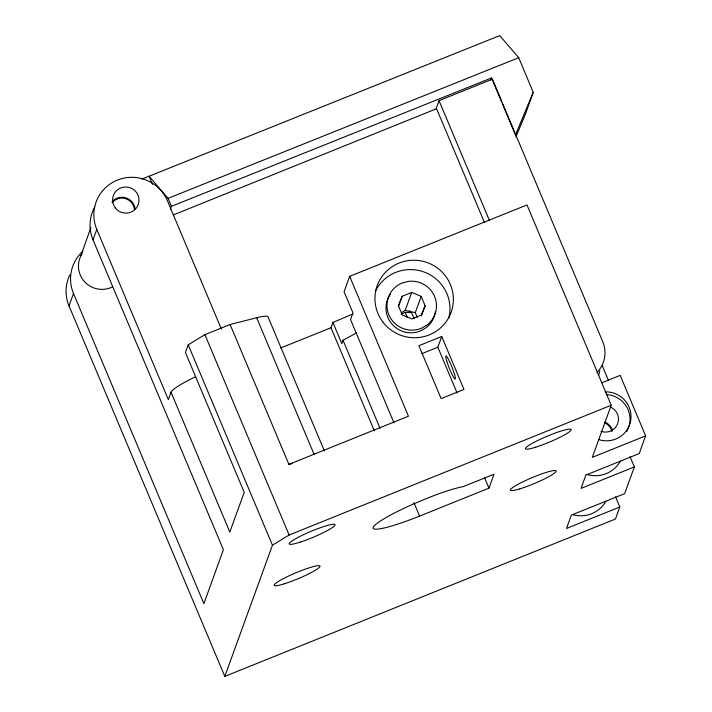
<?xml version="1.0" encoding="UTF-8"?>
<svg xmlns="http://www.w3.org/2000/svg" width="712" height="712" viewBox="0 0 712 712"><rect width="100%" height="100%" fill="white"/><g stroke="black" fill="none" stroke-linecap="round" stroke-linejoin="round"><path stroke-width="1.07" d="M90.905 227.422L80.598 256.471A23.38 23.033 19.5 0 0 112.362 286.989M436.109 108.883L439.037 100.659L492.366 79.174L602.77 341.76A28.943 28.507 19.9 0 1 596.967 372.456M490.853 79.949L491.583 77.911L171.423 206.338L170.391 209.239M142 179.068L499.717 35.6L518.719 57.699L533.226 92.355L525.598 113.715L515.862 137.069M374.334 430.858L330.991 327.743L332.913 322.438L352.796 314.037M601.729 382.816L620.188 375.375L645.624 435.86L639.216 453.571L585.887 475.055L581.037 488.405L634.356 466.921L630.049 456.668M615.497 496.736L619.805 506.997L615.444 519.012L224.805 676.4L69.011 305.884L73.505 293.531A38.377 37.807 20 0 1 82.912 251.176M195.435 376.808A45.719 5.812 -22.8 0 0 171.014 392.187L168.335 399.583L96.788 229.433A38.377 37.807 20.2 0 1 117.4 180.091A38.377 37.807 20.2 0 1 167.507 200.953L221.379 329.06M324.378 450.936L268.166 317.196A45.15 5.74 -22.8 0 0 256.658 317.748L230.101 324.512L204.905 334.667L188.217 344.813L185.431 352.485L244.225 492.357L229.816 532.06L171.014 392.187M645.624 435.86L592.304 457.362L611.216 405.253L526.987 204.923L349.645 276.345L344.065 291.715L352.965 312.88L350.544 319.563L393.985 422.91M356.534 332.922L343.024 340.265L341.813 343.602L332.913 322.438M224.805 676.4L272.447 545.178L289.125 535.015L611.216 405.253M398.444 306.676L402.236 296.228L411.696 292.418L421.184 296.361L425.135 305.76L421.442 315.923M401.773 312.47L405.164 310.414L411.696 292.418M417.259 317.329L415.283 312.63L421.184 296.361M457.095 393.015L437.844 347.216L441.734 336.5L418.887 345.703L441.128 398.631L463.984 389.42L441.734 336.5M488.957 488.156L494.03 474.219L463.557 486.492C446.024 490.194 429.398 497.27 412.942 504.203A53.747 6.826 -22.8 0 0 373.204 528.34A53.747 6.826 -22.8 0 0 419.555 516.111L488.957 488.156L484.649 477.903M634.356 466.921L624.655 493.638L571.336 515.123L566.485 528.473L619.805 506.997M73.505 293.531L203.899 603.66L223.39 549.717L92.987 239.766L96.788 229.433M402.236 296.228L398.328 305.573L402.28 314.962L411.767 318.914L421.237 315.096L425.135 305.76M533.226 92.355L515.443 135.004L502.236 103.4M173.141 215.015L436.572 108.714L484.374 222.26M280.839 347.945L330.991 327.743M401.096 314.019L405.181 312.372L411.509 312.47L414.099 318.62M421.949 353.624L437.844 347.216M230.101 324.512L288.894 464.384L408.439 416.217L349.645 276.345M152.475 184.372L149.075 176.247L168.077 198.345L518.719 57.699M288.894 464.384L292.08 463.565M405.164 310.414L415.283 312.63M602.147 365.416L608.555 380.653M439.037 100.659L489.304 220.204M409.792 310.752L410.628 312.755M405.181 312.372L407.335 317.49M413.957 502.779L419.555 516.111M343.024 340.265L380.021 428.268M256.658 317.748L314.161 454.559M168.077 198.345L171.423 206.338M204.905 334.667L289.125 535.015M188.217 344.813L272.447 545.178M491.583 77.911L501.382 101.353M604.533 422.777A12.407 12.22 19.9 0 1 611.911 431.49M620.41 461.136A28.943 28.507 19.9 0 1 587.16 474.539M605.885 501.239A28.934 28.507 19.9 0 1 572.644 514.634M599.718 370.979A28.943 28.507 19.9 0 1 598.685 375.135M112.184 202.786A12.407 12.22 19.5 0 1 126.745 199.066L129.548 200.695A12.407 12.22 19.5 0 1 134.283 208.847M81.07 255.528A23.38 23.033 19.5 0 1 82.138 253.703M435.326 311.705A24.804 24.439 20 0 1 425.892 327.858L420.294 331.018A24.804 24.439 20 0 1 390.443 294.145M375.331 291.413A39.276 38.688 20 0 1 423.747 271.886A39.276 38.688 20 0 1 448.907 317.641M92.987 239.766A38.377 37.807 20.2 0 1 94.838 206.836M69.011 305.884A38.377 37.807 20 0 1 69.838 274.903M112.051 201.656A13.225 13.03 20.3 0 1 135.093 208.723M604.853 422.029A13.225 13.03 20 0 1 612.578 430.76M605.102 391.894A24.804 24.439 20 0 1 630.814 419.724A24.804 24.439 20 0 1 598.863 439.642M610.3 406.997A13.225 13.03 20 0 1 617.651 423.711A13.225 13.03 20 0 1 601.062 431.356M627.753 429.523A24.804 24.439 20 0 1 626.756 431.41M606.304 394.582A24.804 24.439 20 0 1 628.18 428.553M426.452 325.348L421.264 328.348A24.804 24.439 20 0 1 388.877 314.873A24.804 24.439 20 0 1 402.2 282.984L408.439 281.373A24.804 24.439 20 0 1 426.862 325.188L426.452 325.348M446.691 360.904A12.407 1.433 68.1 0 0 454.995 378.98A12.407 1.433 68.1 0 0 450.046 362.639A12.407 1.433 68.1 0 0 446.691 360.904M383.118 322.358A39.276 38.688 20 0 0 450.42 314.072A39.276 38.688 20 0 0 408.946 260.521A39.276 38.688 20 0 0 383.118 322.358M535.62 447.234A24.804 3.151 -22.8 0 0 571.158 429.95A24.804 3.151 -22.8 0 0 538.139 440.292A24.804 3.151 -22.8 0 0 535.62 447.234M300.838 541.93A24.804 3.151 -22.8 0 0 335.049 524.824A24.804 3.151 -22.8 0 0 300.562 536.127A24.804 3.151 -22.8 0 0 300.838 541.93M519.894 488.85A24.804 3.151 -22.8 0 0 556.054 471.504A24.804 3.151 -22.8 0 0 523.863 481.33A24.804 3.151 -22.8 0 0 519.894 488.85M284.435 583.778A24.804 3.151 -22.8 0 0 319.973 566.494A24.804 3.151 -22.8 0 0 286.954 576.836A24.804 3.151 -22.8 0 0 284.435 583.778M115.353 207.94A13.225 13.03 20.3 0 0 138.021 205.145A13.225 13.03 20.3 0 0 124.048 187.105A13.225 13.03 20.3 0 0 115.353 207.94"/></g></svg>
